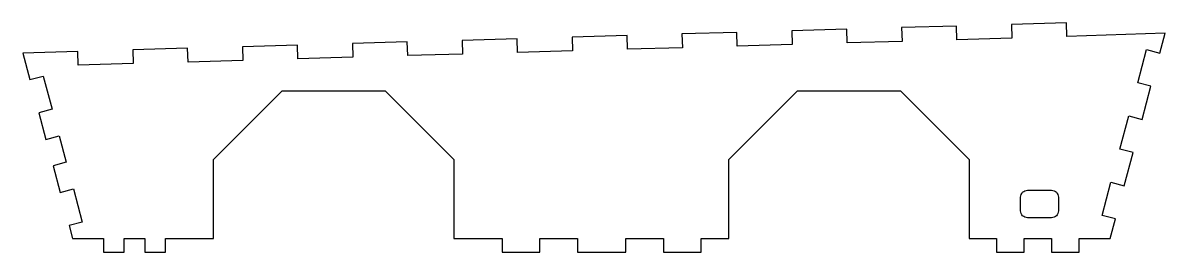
# Model space of a CAD drawing. Header units: millimetres. Extents: x -16 to 317, y 0 to 67.
import ezdxf

# ---------------------------------------------------------------- set-up
doc = ezdxf.new("R2010")
doc.units = ezdxf.units.MM

msp = doc.modelspace()

# ---------------------------------------------------------------- linework, layer by layer
at = {"linetype": 'Continuous', "flags": 128}
msp.add_lwpolyline([(20, 4), (20, 0), (26, 0), (26, 4), (40, 4), (40, 27), (60, 47), (90, 47), (110, 27), (110, 4), (124, 4), (124, 0), (135, 0), (135, 4), (146, 4), (146, 0), (160, 0), (160, 4), (171, 4), (171, 0), (182, 0), (182, 4), (190, 4), (190, 27), (210, 47), (240, 47), (260, 27), (260, 4), (268, 4), (268, 0), (276, 0), (276, 4), (284, 4), (284, 0), (292, 0), (292, 4), (301.07, 4), (302.59, 9.66), (298.72, 10.69), (301.31, 20.35), (305.18, 19.32), (307.76, 28.98), (303.9, 30.01), (306.49, 39.67), (310.35, 38.64), (312.94, 48.3), (309.08, 49.33), (311.67, 58.99), (315.53, 57.96), (317.08, 63.75), (288.46, 62.75), (288.34, 66.75), (272.35, 66.29), (272.47, 62.29), (256.47, 61.83), (256.36, 65.83), (240.36, 65.36), (240.48, 61.37), (224.49, 60.9), (224.37, 64.9), (208.38, 64.44), (208.49, 60.44), (192.5, 59.98), (192.38, 63.97), (176.39, 63.51), (176.51, 59.51), (160.51, 59.05), (160.4, 63.05), (144.4, 62.59), (144.52, 58.59), (128.53, 58.12), (128.41, 62.12), (112.42, 61.66), (112.53, 57.66), (96.54, 57.2), (96.42, 61.2), (80.43, 60.73), (80.55, 56.74), (64.55, 56.27), (64.44, 60.27), (48.44, 59.81), (48.56, 55.81), (32.57, 55.35), (32.45, 59.34), (16.46, 58.88), (16.57, 54.88), (0.58, 54.42), (0.46, 58.42), (-15.53, 57.96), (-13.46, 50.23), (-9.59, 51.26), (-7.01, 41.6), (-10.87, 40.57), (-8.8, 32.84), (-4.94, 33.88), (-2.87, 26.15), (-6.73, 25.11), (-4.66, 17.39), (-0.8, 18.42), (1.79, 8.76), (-2.07, 7.73), (-1.07, 4), (8, 4), (8, 0), (14, 0), (14, 4)], close=True, dxfattribs=at)
msp.add_lwpolyline([(286, 12, -0.414214), (284, 10), (277, 10, -0.414214), (275, 12), (275, 16, -0.414214), (277, 18), (284, 18, -0.414214), (286, 16)], format="xyb", close=True, dxfattribs=at)

doc.saveas('drawing.dxf')
